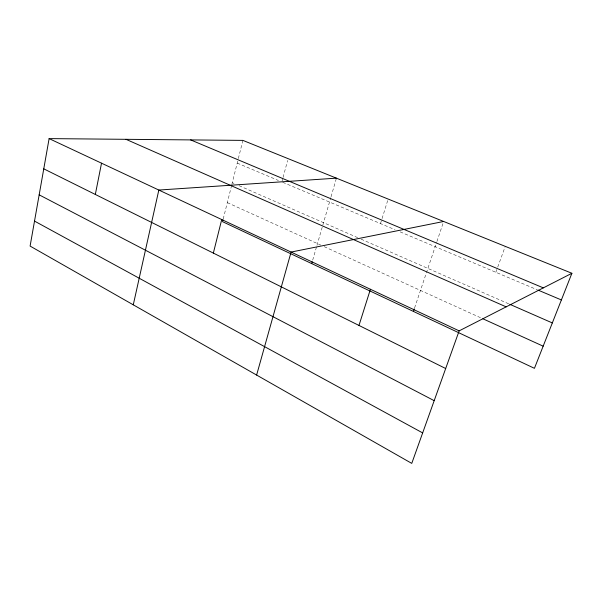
<?xml version="1.0" encoding="UTF-8"?>
<svg xmlns="http://www.w3.org/2000/svg" width="602" height="602" viewBox="0 0 602 602"><rect width="100%" height="100%" fill="white"/><g stroke="black" fill="none" stroke-linecap="round" stroke-linejoin="round"><path stroke-width="0.45" stroke-dasharray="3.01 2.26" d="M223.229 218.955L231.619 185.424M231.845 184.521L238.121 159.447M238.347 158.537L242.892 140.386M282.09 181.029L282.812 178.343M283.053 177.455L287.636 160.441M312.694 260.109L316.72 246.21M316.968 245.338L330.791 197.629M331.047 196.741L336.428 178.162M380.502 223.575L388.147 199.059M414.59 307.915L436.646 242.328M436.939 241.455L443.659 221.476M495.837 272.277L497.41 267.958M497.726 267.092L505.266 246.361M237.211 163.082L278.417 180.48M282.722 182.293L395.025 229.716M400.149 231.875L537.232 289.758M232.297 182.707L233.997 183.452M239.092 185.687L357.678 237.647M361.087 239.144L508.961 303.935M227.315 202.626L320.843 245.134M324.215 246.669L481.179 318.007"/><path stroke-width="0.9" d="M49.116 138.61L30.1 246.083L411.76 463.389L459.145 330.874L571.9 273.278L242.892 140.386L49.116 138.61L459.145 330.874M95.319 194.454L101.527 163.187M133.275 304.83L158.83 190.051L336.428 178.162M213.349 253.088L221.724 219.549M223.003 219.858L222.552 221.671L534.433 368.319L571.9 273.278M256.618 375.061L291.09 252.065L443.659 221.476M311.685 263.586L312.19 261.847M358.98 325.441L370.418 289.269M413.408 311.415L414.296 308.788M190.661 139.905L543.328 287.869M538.098 290.119L561.388 299.954M509.811 304.311L552.327 322.935M125.976 139.31L506.147 306.862M482.879 318.774L543.162 346.173M43.765 168.838L445.683 368.522M39.168 194.845L434.185 400.669M34.517 221.1L422.657 432.913"/></g></svg>
